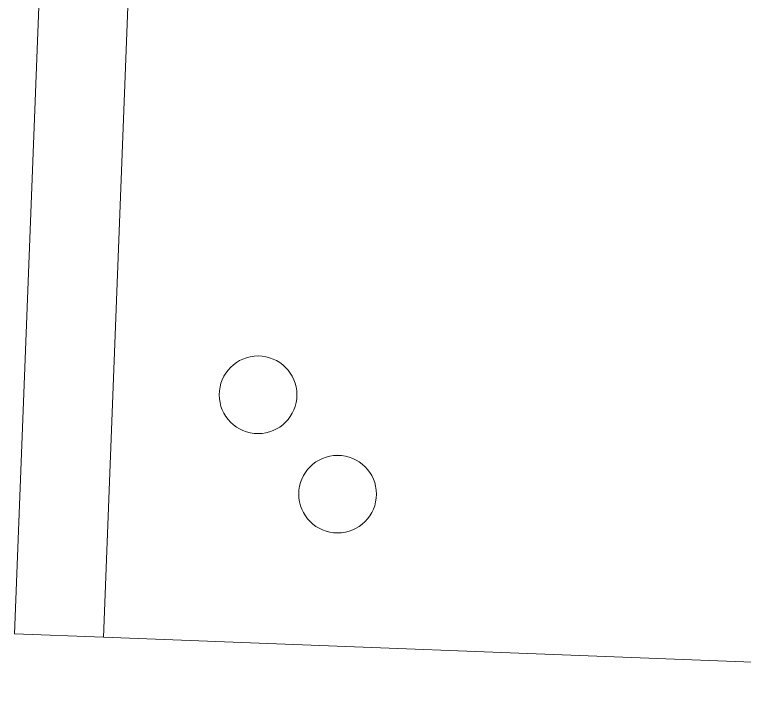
# Model space of a CAD drawing. Header units: millimetres. Extents: x 77208 to 83183, y 651 to 49284.
# Drawn here: x 77208 to 80119, y 651 to 3440 of the extents above; entities that cross this region are included whole.
import ezdxf

# ---------------------------------------------------------------- set-up
doc = ezdxf.new("R2010")
doc.units = ezdxf.units.MM
doc.header["$MEASUREMENT"] = 0
doc.layers.add('FNSH-FLOR', color=220, linetype='Continuous', lineweight=0)
doc.layers.add('FURN-FREE', color=1, linetype='Continuous', lineweight=0)

msp = doc.modelspace()

# ---------------------------------------------------------------- linework, layer by layer
at = {"layer": 'FNSH-FLOR', "flags": 128}
for points in [[(79429.1, 49249.6), (77562.7, 955.6), (77208, 969.3), (79074.4, 49263.3), (79429.1, 49249.6)], [(79429.1, 49249.6), (77562.7, 955.6), (80790, 830.9), (80783.9, 671.5), (81303.7, 651.4), (83182.6, 49264.1), (82662.6, 49284.2), (82656.4, 49124.8), (79429.1, 49249.6)]]:
    msp.add_lwpolyline(points, close=True, dxfattribs=at)

# ---------------------------------------------------------------- next in the draw order: wipeouts: each hides what was drawn before it
at = {"lineweight": 0}
for points in [[(77820.7, 3436.9), (78520.1, 3409.8), (78520.1, 3409.8), (78532.3, 3724.6), (77832.8, 3751.6)], [(78619.9, 2977.5), (79819, 2931.1), (79772.7, 1732), (78573.6, 1778.4)], [(78334.2, 1917), (78334.2, 1926.8), (78333.7, 1936.5), (78332.5, 1946.2), (78330.8, 1955.7), (78328.4, 1965.2), (78325.5, 1974.5), (78322, 1983.5), (78317.9, 1992.4), (78313.2, 2001), (78308.1, 2009.2), (78302.4, 2017.1), (78296.3, 2024.7), (78289.7, 2031.8), (78282.6, 2038.5), (78275.1, 2044.8), (78267.3, 2050.6), (78259.1, 2055.9), (78250.6, 2060.6), (78241.8, 2064.8), (78232.8, 2068.5), (78223.6, 2071.5), (78214.2, 2074), (78204.6, 2075.9), (78195, 2077.2), (78185.3, 2077.9), (78175.5, 2078), (78165.8, 2077.4), (78156.1, 2076.3), (78146.5, 2074.5), (78137.1, 2072.2), (78127.8, 2069.2), (78118.7, 2065.7), (78109.9, 2061.6), (78101.3, 2057), (78093.1, 2051.8), (78085.2, 2046.2), (78077.6, 2040), (78070.5, 2033.4), (78063.7, 2026.4), (78057.5, 2018.9), (78051.7, 2011.1), (78046.4, 2002.9), (78041.7, 1994.4), (78037.5, 1985.6), (78033.8, 1976.6), (78030.7, 1967.3), (78028.2, 1957.9), (78026.4, 1948.4), (78025.1, 1938.7), (78024.4, 1929), (78024.3, 1919.3), (78024.9, 1909.5), (78026, 1899.9), (78027.8, 1890.3), (78030.1, 1880.8), (78033.1, 1871.6), (78036.6, 1862.5), (78040.7, 1853.6), (78045.3, 1845.1), (78050.4, 1836.8), (78056.1, 1828.9), (78062.3, 1821.4), (78068.9, 1814.2), (78075.9, 1807.5), (78083.4, 1801.2), (78091.2, 1795.5), (78099.4, 1790.2), (78107.9, 1785.4), (78116.7, 1781.2), (78125.7, 1777.6), (78135, 1774.5), (78144.4, 1772), (78153.9, 1770.1), (78163.6, 1768.8), (78173.3, 1768.1), (78183, 1768.1), (78192.7, 1768.6), (78202.4, 1769.8), (78212, 1771.5), (78221.4, 1773.9), (78230.7, 1776.8), (78239.8, 1780.3), (78248.6, 1784.4), (78257.2, 1789), (78265.5, 1794.2), (78273.4, 1799.9), (78280.9, 1806), (78288.1, 1812.6), (78294.8, 1819.7), (78301.1, 1827.1), (78306.8, 1835), (78312.1, 1843.2), (78316.9, 1851.7), (78321.1, 1860.4), (78324.7, 1869.5), (78327.8, 1878.7), (78330.3, 1888.1), (78332.2, 1897.7)], [(78651.2, 1520.5), (78651.3, 1530.2), (78650.7, 1539.9), (78649.6, 1549.6), (78647.8, 1559.2), (78645.5, 1568.6), (78642.5, 1577.9), (78639, 1587), (78634.9, 1595.8), (78630.3, 1604.4), (78625.1, 1612.6), (78619.5, 1620.6), (78613.3, 1628.1), (78606.7, 1635.3), (78599.7, 1642), (78592.2, 1648.2), (78584.4, 1654), (78576.2, 1659.3), (78567.7, 1664), (78558.9, 1668.3), (78549.9, 1671.9), (78540.6, 1675), (78531.2, 1677.5), (78521.7, 1679.4), (78512, 1680.7), (78502.3, 1681.3), (78492.6, 1681.4), (78482.8, 1680.9), (78473.2, 1679.7), (78463.6, 1678), (78454.1, 1675.6), (78444.9, 1672.7), (78435.8, 1669.1), (78426.9, 1665.1), (78418.4, 1660.4), (78410.1, 1655.3), (78402.2, 1649.6), (78394.7, 1643.5), (78387.5, 1636.8), (78380.8, 1629.8), (78374.5, 1622.3), (78368.7, 1614.5), (78363.5, 1606.3), (78358.7, 1597.8), (78354.5, 1589), (78350.9, 1580), (78347.8, 1570.8), (78345.3, 1561.4), (78343.4, 1551.8), (78342.1, 1542.2), (78341.4, 1532.4), (78341.4, 1522.7), (78341.9, 1513), (78343.1, 1503.3), (78344.8, 1493.7), (78347.2, 1484.3), (78350.1, 1475), (78353.6, 1465.9), (78357.7, 1457.1), (78362.3, 1448.5), (78367.5, 1440.3), (78373.2, 1432.3), (78379.3, 1424.8), (78385.9, 1417.6), (78393, 1410.9), (78400.4, 1404.7), (78408.3, 1398.9), (78416.5, 1393.6), (78425, 1388.9), (78433.7, 1384.6), (78442.8, 1381), (78452, 1377.9), (78461.4, 1375.4), (78471, 1373.5), (78480.6, 1372.2), (78490.3, 1371.6), (78500.1, 1371.5), (78509.8, 1372), (78519.5, 1373.2), (78529, 1374.9), (78538.5, 1377.3), (78547.8, 1380.2), (78556.8, 1383.8), (78565.7, 1387.8), (78574.3, 1392.5), (78582.5, 1397.6), (78590.4, 1403.3), (78598, 1409.4), (78605.1, 1416.1), (78611.8, 1423.1), (78618.1, 1430.6), (78623.9, 1438.4), (78629.2, 1446.6), (78633.9, 1455.1), (78638.1, 1463.9), (78641.8, 1472.9), (78644.8, 1482.1), (78647.3, 1491.6), (78649.2, 1501.1)]]:
    msp.add_wipeout(points, dxfattribs=at).dxf.layer = 'FURN-FREE'

# ---------------------------------------------------------------- next in the draw order: linework, layer by layer
at = {"layer": 'FURN-FREE', "lineweight": 0}
for centre in [(78179.3, 1923), (78496.3, 1526.5)]:
    msp.add_circle(centre, 155, dxfattribs=at)

doc.saveas('drawing.dxf')
